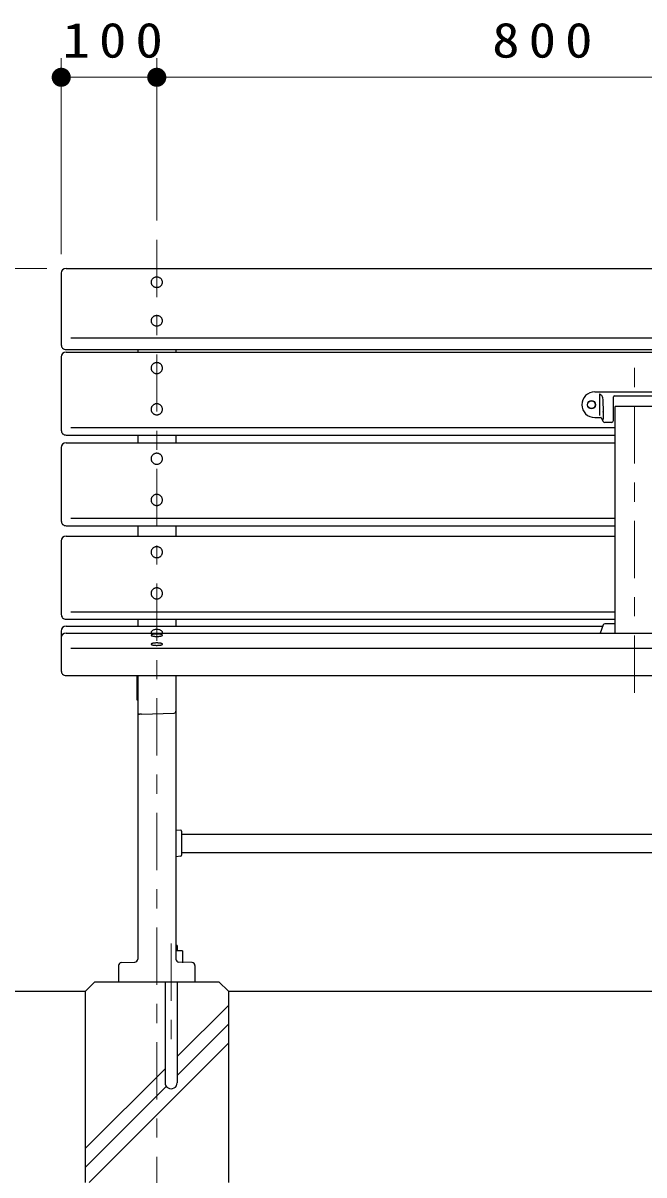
# Model space of a CAD drawing. Units: millimetres on the paper, scale 1:20. Extents: x -365 to 0, y 0 to 257.
# Drawn here: x -306.8 to -274.3, y 96.3 to 156.6 of the extents above; entities that cross this region are included whole.
import ezdxf

# ---------------------------------------------------------------- set-up
doc = ezdxf.new("R2010")
doc.units = ezdxf.units.MM
doc.linetypes.add('USER2', pattern=[6, 3, -1, 1, -1])
doc.layers.add('LY_1', color=7, linetype='Continuous', lineweight=25)
doc.styles.add('ＭＳ ゴシック', font='')
doc.styles.get('ＭＳ ゴシック').set_extended_font_data('MS Gothic')

# ---------------------------------------------------------------- blocks, each defined once
blk = doc.blocks.new('filled_dot')
at = {"color": 0, "linetype": 'Continuous', "lineweight": -2, "const_width": 1.25}
blk.add_lwpolyline([(-0.625, 0, 1), (0.625, 0, 1)], format="xyb", close=True, dxfattribs=at)

msp = doc.modelspace()

# ---------------------------------------------------------------- linework, layer by layer
at = {"layer": 'LY_1', "lineweight": 13}
for p, q in [((-304.846, 144.526), (-304.846, 154.776)), ((-299.846, 146.276), (-299.846, 154.776)), ((-304.846, 153.776), (-299.846, 153.776)), ((-299.846, 153.776), (-259.846, 153.776)), ((-305.596, 143.776), (-331.88, 143.776)), ((-298.779, 102.518), (-296.096, 105.201)), ((-298.779, 101.528), (-296.096, 104.211)), ((-303.382, 95.935), (-296.096, 103.221)), ((-303.596, 97.701), (-299.413, 101.883)), ((-303.596, 96.711), (-299.349, 100.958))]:
    msp.add_line(p, q, dxfattribs=at)
at = {"layer": 'LY_1', "linetype": 'USER2', "lineweight": 13}
for p, q in [((-299.846, 145.276), (-299.846, 89.435)), ((-274.846, 121.564), (-274.846, 139.462)), ((-299.096, 108.435), (-299.096, 103.435))]:
    msp.add_line(p, q, dxfattribs=at)
at = {"layer": 'LY_1'}
for p, q in [((-304.846, 143.526), (-304.846, 139.773)), ((-304.596, 143.776), (-215.096, 143.776)), ((-304.346, 140.137), (-215.346, 140.137)), ((-304.596, 139.523), (-215.096, 139.523)), ((-304.596, 139.393), (-215.096, 139.393)), ((-300.846, 139.523), (-300.846, 139.393)), ((-298.846, 139.523), (-298.846, 139.393)), ((-304.846, 139.143), (-304.846, 135.3)), ((-276.921, 137.315), (-273.846, 137.315)), ((-276.678, 137.204), (-276.678, 136.066)), ((-275.942, 135.815), (-275.942, 137.058)), ((-275.892, 137.108), (-273.846, 137.108)), ((-276.482, 136.29), (-276.482, 135.873)), ((-273.846, 136.545), (-275.846, 136.545)), ((-275.846, 124.689), (-275.846, 136.545)), ((-276.921, 135.965), (-276.606, 135.965)), ((-276.584, 135.952), (-276.487, 135.768)), ((-276.042, 135.715), (-276.399, 135.715)), ((-304.346, 135.44), (-275.846, 135.44)), ((-304.596, 135.05), (-275.846, 135.05)), ((-304.596, 134.647), (-275.846, 134.647)), ((-300.846, 135.05), (-300.846, 134.647)), ((-298.846, 135.05), (-298.846, 134.647)), ((-304.846, 134.397), (-304.846, 130.554)), ((-304.596, 130.304), (-275.846, 130.304)), ((-304.346, 130.694), (-275.846, 130.694)), ((-300.846, 130.304), (-300.846, 129.758)), ((-298.846, 130.304), (-298.846, 129.758)), ((-304.596, 129.758), (-275.846, 129.758)), ((-304.846, 129.508), (-304.846, 125.665)), ((-304.596, 125.415), (-275.846, 125.415)), ((-304.346, 125.805), (-275.846, 125.805)), ((-300.846, 125.415), (-300.846, 125.045)), ((-298.846, 125.415), (-298.846, 125.045)), ((-304.596, 125.045), (-276.508, 125.045)), ((-276.484, 125.11), (-276.644, 124.689)), ((-275.846, 125.175), (-276.39, 125.175)), ((-304.846, 124.795), (-304.846, 122.709)), ((-304.596, 124.689), (-215.096, 124.689)), ((-304.346, 123.898), (-215.346, 123.898)), ((-304.596, 122.459), (-215.096, 122.459)), ((-300.896, 122.459), (-300.896, 121.185)), ((-300.846, 122.459), (-300.846, 107.619)), ((-298.846, 122.459), (-298.846, 107.619)), ((-300.896, 121.185), (-300.846, 121.183)), ((-300.646, 120.435), (-300.75, 120.439)), ((-300.646, 120.435), (-298.942, 120.503)), ((-298.846, 114.391), (-298.591, 114.364)), ((-298.546, 114.315), (-298.546, 113.055)), ((-298.546, 114.162), (-260.846, 114.162)), ((-298.591, 113.005), (-298.846, 112.978)), ((-298.546, 113.207), (-260.846, 113.207)), ((-298.778, 108.333), (-298.846, 108.333)), ((-298.491, 108.05), (-298.846, 108.05)), ((-298.778, 108.333), (-298.778, 108.05)), ((-298.491, 108.05), (-298.491, 107.435)), ((-301.702, 107.44), (-300.99, 107.469)), ((-297.99, 107.44), (-298.702, 107.469)), ((-301.846, 107.29), (-301.846, 106.435)), ((-297.846, 107.29), (-297.846, 106.435)), ((-303.096, 106.434), (-303.596, 105.934)), ((-303.096, 106.435), (-296.596, 106.435)), ((-299.413, 106.435), (-299.413, 101.151)), ((-298.778, 106.435), (-298.778, 101.151)), ((-296.596, 106.435), (-296.096, 105.935)), ((-310.88, 105.935), (-303.596, 105.935)), ((-303.596, 105.935), (-303.596, 95.935)), ((-296.096, 105.935), (-211.096, 105.935)), ((-296.096, 105.935), (-296.096, 95.935))]:
    msp.add_line(p, q, dxfattribs=at)
for points in [[(-299.546, 143.05), (-299.547, 143.073), (-299.55, 143.096), (-299.556, 143.119), (-299.564, 143.142), (-299.574, 143.163), (-299.586, 143.184), (-299.6, 143.204), (-299.616, 143.223), (-299.634, 143.24), (-299.653, 143.256), (-299.674, 143.27), (-299.696, 143.283), (-299.719, 143.293), (-299.743, 143.302), (-299.768, 143.309), (-299.794, 143.315), (-299.82, 143.318), (-299.846, 143.319), (-299.872, 143.318), (-299.898, 143.315), (-299.924, 143.309), (-299.949, 143.302), (-299.973, 143.293), (-299.996, 143.283), (-300.018, 143.27), (-300.039, 143.256), (-300.058, 143.24), (-300.076, 143.223), (-300.092, 143.204), (-300.106, 143.184), (-300.118, 143.163), (-300.128, 143.142), (-300.136, 143.119), (-300.141, 143.096), (-300.145, 143.073), (-300.146, 143.05), (-300.145, 143.026), (-300.141, 143.003), (-300.136, 142.98), (-300.128, 142.958), (-300.118, 142.936), (-300.106, 142.915), (-300.092, 142.895), (-300.076, 142.877), (-300.058, 142.86), (-300.039, 142.844), (-300.018, 142.829), (-299.996, 142.817), (-299.973, 142.806), (-299.949, 142.797), (-299.924, 142.79), (-299.898, 142.785), (-299.872, 142.782), (-299.846, 142.781), (-299.82, 142.782), (-299.794, 142.785), (-299.768, 142.79), (-299.743, 142.797), (-299.719, 142.806), (-299.696, 142.817), (-299.674, 142.829), (-299.653, 142.844), (-299.634, 142.86), (-299.616, 142.877), (-299.6, 142.895), (-299.586, 142.915), (-299.574, 142.936), (-299.564, 142.958), (-299.556, 142.98), (-299.55, 143.003), (-299.547, 143.026)], [(-299.546, 141.033), (-299.547, 141.057), (-299.55, 141.08), (-299.556, 141.103), (-299.564, 141.125), (-299.574, 141.147), (-299.586, 141.168), (-299.6, 141.187), (-299.616, 141.206), (-299.634, 141.223), (-299.653, 141.239), (-299.674, 141.253), (-299.696, 141.266), (-299.719, 141.277), (-299.743, 141.286), (-299.768, 141.293), (-299.794, 141.298), (-299.82, 141.301), (-299.846, 141.302), (-299.872, 141.301), (-299.898, 141.298), (-299.924, 141.293), (-299.949, 141.286), (-299.973, 141.277), (-299.996, 141.266), (-300.018, 141.253), (-300.039, 141.239), (-300.058, 141.223), (-300.076, 141.206), (-300.092, 141.187), (-300.106, 141.168), (-300.118, 141.147), (-300.128, 141.125), (-300.136, 141.103), (-300.141, 141.08), (-300.145, 141.057), (-300.146, 141.033), (-300.145, 141.01), (-300.141, 140.986), (-300.136, 140.964), (-300.128, 140.941), (-300.118, 140.919), (-300.106, 140.899), (-300.092, 140.879), (-300.076, 140.86), (-300.058, 140.843), (-300.039, 140.827), (-300.018, 140.813), (-299.996, 140.8), (-299.973, 140.789), (-299.949, 140.78), (-299.924, 140.773), (-299.898, 140.768), (-299.872, 140.765), (-299.846, 140.764), (-299.82, 140.765), (-299.794, 140.768), (-299.768, 140.773), (-299.743, 140.78), (-299.719, 140.789), (-299.696, 140.8), (-299.674, 140.813), (-299.653, 140.827), (-299.634, 140.843), (-299.616, 140.86), (-299.6, 140.879), (-299.586, 140.899), (-299.574, 140.919), (-299.564, 140.941), (-299.556, 140.964), (-299.55, 140.986), (-299.547, 141.01)], [(-299.546, 138.556), (-299.547, 138.581), (-299.55, 138.606), (-299.556, 138.63), (-299.564, 138.654), (-299.574, 138.678), (-299.586, 138.7), (-299.6, 138.721), (-299.616, 138.741), (-299.634, 138.759), (-299.653, 138.776), (-299.674, 138.792), (-299.696, 138.805), (-299.719, 138.817), (-299.743, 138.826), (-299.768, 138.834), (-299.794, 138.839), (-299.82, 138.843), (-299.846, 138.844), (-299.872, 138.843), (-299.898, 138.839), (-299.924, 138.834), (-299.949, 138.826), (-299.973, 138.817), (-299.996, 138.805), (-300.018, 138.792), (-300.039, 138.776), (-300.058, 138.759), (-300.076, 138.741), (-300.092, 138.721), (-300.106, 138.7), (-300.118, 138.678), (-300.128, 138.654), (-300.136, 138.63), (-300.141, 138.606), (-300.145, 138.581), (-300.146, 138.556), (-300.145, 138.531), (-300.141, 138.506), (-300.136, 138.482), (-300.128, 138.458), (-300.118, 138.434), (-300.106, 138.412), (-300.092, 138.391), (-300.076, 138.371), (-300.058, 138.353), (-300.039, 138.336), (-300.018, 138.32), (-299.996, 138.307), (-299.973, 138.295), (-299.949, 138.286), (-299.924, 138.278), (-299.898, 138.273), (-299.872, 138.269), (-299.846, 138.268), (-299.82, 138.269), (-299.794, 138.273), (-299.768, 138.278), (-299.743, 138.286), (-299.719, 138.295), (-299.696, 138.307), (-299.674, 138.32), (-299.653, 138.336), (-299.634, 138.353), (-299.616, 138.371), (-299.6, 138.391), (-299.586, 138.412), (-299.574, 138.434), (-299.564, 138.458), (-299.556, 138.482), (-299.55, 138.506), (-299.547, 138.531)], [(-299.546, 136.399), (-299.547, 136.424), (-299.55, 136.449), (-299.556, 136.473), (-299.564, 136.497), (-299.574, 136.52), (-299.586, 136.543), (-299.6, 136.564), (-299.616, 136.584), (-299.634, 136.602), (-299.653, 136.619), (-299.674, 136.634), (-299.696, 136.648), (-299.719, 136.659), (-299.743, 136.669), (-299.768, 136.677), (-299.794, 136.682), (-299.82, 136.685), (-299.846, 136.686), (-299.872, 136.685), (-299.898, 136.682), (-299.924, 136.677), (-299.949, 136.669), (-299.973, 136.659), (-299.996, 136.648), (-300.018, 136.634), (-300.039, 136.619), (-300.058, 136.602), (-300.076, 136.584), (-300.092, 136.564), (-300.106, 136.543), (-300.118, 136.52), (-300.128, 136.497), (-300.136, 136.473), (-300.141, 136.449), (-300.145, 136.424), (-300.146, 136.399), (-300.145, 136.374), (-300.141, 136.349), (-300.136, 136.324), (-300.128, 136.3), (-300.118, 136.277), (-300.106, 136.255), (-300.092, 136.234), (-300.076, 136.214), (-300.058, 136.195), (-300.039, 136.178), (-300.018, 136.163), (-299.996, 136.15), (-299.973, 136.138), (-299.949, 136.129), (-299.924, 136.121), (-299.898, 136.116), (-299.872, 136.112), (-299.846, 136.111), (-299.82, 136.112), (-299.794, 136.116), (-299.768, 136.121), (-299.743, 136.129), (-299.719, 136.138), (-299.696, 136.15), (-299.674, 136.163), (-299.653, 136.178), (-299.634, 136.195), (-299.616, 136.214), (-299.6, 136.234), (-299.586, 136.255), (-299.574, 136.277), (-299.564, 136.3), (-299.556, 136.324), (-299.55, 136.349), (-299.547, 136.374)], [(-299.546, 133.81), (-299.547, 133.835), (-299.55, 133.86), (-299.556, 133.885), (-299.564, 133.909), (-299.574, 133.932), (-299.586, 133.954), (-299.6, 133.975), (-299.616, 133.995), (-299.634, 134.014), (-299.653, 134.031), (-299.674, 134.046), (-299.696, 134.059), (-299.719, 134.071), (-299.743, 134.08), (-299.768, 134.088), (-299.794, 134.093), (-299.82, 134.097), (-299.846, 134.098), (-299.872, 134.097), (-299.898, 134.093), (-299.924, 134.088), (-299.949, 134.08), (-299.973, 134.071), (-299.996, 134.059), (-300.018, 134.046), (-300.039, 134.031), (-300.058, 134.014), (-300.076, 133.995), (-300.092, 133.975), (-300.106, 133.954), (-300.118, 133.932), (-300.128, 133.909), (-300.136, 133.885), (-300.141, 133.86), (-300.145, 133.835), (-300.146, 133.81), (-300.145, 133.785), (-300.141, 133.76), (-300.136, 133.736), (-300.128, 133.712), (-300.118, 133.689), (-300.106, 133.666), (-300.092, 133.645), (-300.076, 133.625), (-300.058, 133.607), (-300.039, 133.59), (-300.018, 133.575), (-299.996, 133.561), (-299.973, 133.55), (-299.949, 133.54), (-299.924, 133.532), (-299.898, 133.527), (-299.872, 133.524), (-299.846, 133.523), (-299.82, 133.524), (-299.794, 133.527), (-299.768, 133.532), (-299.743, 133.54), (-299.719, 133.55), (-299.696, 133.561), (-299.674, 133.575), (-299.653, 133.59), (-299.634, 133.607), (-299.616, 133.625), (-299.6, 133.645), (-299.586, 133.666), (-299.574, 133.689), (-299.564, 133.712), (-299.556, 133.736), (-299.55, 133.76), (-299.547, 133.785)], [(-299.546, 131.653), (-299.547, 131.678), (-299.55, 131.703), (-299.556, 131.727), (-299.564, 131.751), (-299.574, 131.775), (-299.586, 131.797), (-299.6, 131.818), (-299.616, 131.838), (-299.634, 131.856), (-299.653, 131.873), (-299.674, 131.889), (-299.696, 131.902), (-299.719, 131.914), (-299.743, 131.923), (-299.768, 131.931), (-299.794, 131.936), (-299.82, 131.939), (-299.846, 131.941), (-299.872, 131.939), (-299.898, 131.936), (-299.924, 131.931), (-299.949, 131.923), (-299.973, 131.914), (-299.996, 131.902), (-300.018, 131.889), (-300.039, 131.873), (-300.058, 131.856), (-300.076, 131.838), (-300.092, 131.818), (-300.106, 131.797), (-300.118, 131.775), (-300.128, 131.751), (-300.136, 131.727), (-300.141, 131.703), (-300.145, 131.678), (-300.146, 131.653), (-300.145, 131.628), (-300.141, 131.603), (-300.136, 131.579), (-300.128, 131.555), (-300.118, 131.531), (-300.106, 131.509), (-300.092, 131.488), (-300.076, 131.468), (-300.058, 131.45), (-300.039, 131.433), (-300.018, 131.417), (-299.996, 131.404), (-299.973, 131.392), (-299.949, 131.383), (-299.924, 131.375), (-299.898, 131.37), (-299.872, 131.366), (-299.846, 131.365), (-299.82, 131.366), (-299.794, 131.37), (-299.768, 131.375), (-299.743, 131.383), (-299.719, 131.392), (-299.696, 131.404), (-299.674, 131.417), (-299.653, 131.433), (-299.634, 131.45), (-299.616, 131.468), (-299.6, 131.488), (-299.586, 131.509), (-299.574, 131.531), (-299.564, 131.555), (-299.556, 131.579), (-299.55, 131.603), (-299.547, 131.628)], [(-299.546, 128.921), (-299.547, 128.946), (-299.55, 128.97), (-299.556, 128.995), (-299.564, 129.019), (-299.574, 129.042), (-299.586, 129.064), (-299.6, 129.085), (-299.616, 129.105), (-299.634, 129.124), (-299.653, 129.141), (-299.674, 129.156), (-299.696, 129.17), (-299.719, 129.181), (-299.743, 129.191), (-299.768, 129.198), (-299.794, 129.204), (-299.82, 129.207), (-299.846, 129.208), (-299.872, 129.207), (-299.898, 129.204), (-299.924, 129.198), (-299.949, 129.191), (-299.973, 129.181), (-299.996, 129.17), (-300.018, 129.156), (-300.039, 129.141), (-300.058, 129.124), (-300.076, 129.105), (-300.092, 129.085), (-300.106, 129.064), (-300.118, 129.042), (-300.128, 129.019), (-300.136, 128.995), (-300.141, 128.97), (-300.145, 128.946), (-300.146, 128.921), (-300.145, 128.895), (-300.141, 128.871), (-300.136, 128.846), (-300.128, 128.822), (-300.118, 128.799), (-300.106, 128.777), (-300.092, 128.756), (-300.076, 128.736), (-300.058, 128.717), (-300.039, 128.7), (-300.018, 128.685), (-299.996, 128.671), (-299.973, 128.66), (-299.949, 128.65), (-299.924, 128.643), (-299.898, 128.637), (-299.872, 128.634), (-299.846, 128.633), (-299.82, 128.634), (-299.794, 128.637), (-299.768, 128.643), (-299.743, 128.65), (-299.719, 128.66), (-299.696, 128.671), (-299.674, 128.685), (-299.653, 128.7), (-299.634, 128.717), (-299.616, 128.736), (-299.6, 128.756), (-299.586, 128.777), (-299.574, 128.799), (-299.564, 128.822), (-299.556, 128.846), (-299.55, 128.871), (-299.547, 128.895)], [(-299.546, 126.763), (-299.547, 126.788), (-299.55, 126.813), (-299.556, 126.838), (-299.564, 126.862), (-299.574, 126.885), (-299.586, 126.907), (-299.6, 126.928), (-299.616, 126.948), (-299.634, 126.967), (-299.653, 126.984), (-299.674, 126.999), (-299.696, 127.012), (-299.719, 127.024), (-299.743, 127.034), (-299.768, 127.041), (-299.794, 127.047), (-299.82, 127.05), (-299.846, 127.051), (-299.872, 127.05), (-299.898, 127.047), (-299.924, 127.041), (-299.949, 127.034), (-299.973, 127.024), (-299.996, 127.012), (-300.018, 126.999), (-300.039, 126.984), (-300.058, 126.967), (-300.076, 126.948), (-300.092, 126.928), (-300.106, 126.907), (-300.118, 126.885), (-300.128, 126.862), (-300.136, 126.838), (-300.141, 126.813), (-300.145, 126.788), (-300.146, 126.763), (-300.145, 126.738), (-300.141, 126.713), (-300.136, 126.689), (-300.128, 126.665), (-300.118, 126.642), (-300.106, 126.619), (-300.092, 126.598), (-300.076, 126.578), (-300.058, 126.56), (-300.039, 126.543), (-300.018, 126.528), (-299.996, 126.514), (-299.973, 126.503), (-299.949, 126.493), (-299.924, 126.485), (-299.898, 126.48), (-299.872, 126.477), (-299.846, 126.476), (-299.82, 126.477), (-299.794, 126.48), (-299.768, 126.485), (-299.743, 126.493), (-299.719, 126.503), (-299.696, 126.514), (-299.674, 126.528), (-299.653, 126.543), (-299.634, 126.56), (-299.616, 126.578), (-299.6, 126.598), (-299.586, 126.619), (-299.574, 126.642), (-299.564, 126.665), (-299.556, 126.689), (-299.55, 126.713), (-299.547, 126.738)], [(-299.546, 124.574), (-299.547, 124.579), (-299.55, 124.585), (-299.556, 124.59), (-299.564, 124.595), (-299.574, 124.6), (-299.586, 124.605), (-299.6, 124.61), (-299.616, 124.614), (-299.634, 124.618), (-299.653, 124.622), (-299.674, 124.625), (-299.696, 124.628), (-299.719, 124.63), (-299.743, 124.632), (-299.768, 124.634), (-299.794, 124.635), (-299.82, 124.636), (-299.846, 124.636), (-299.872, 124.636), (-299.898, 124.635), (-299.924, 124.634), (-299.949, 124.632), (-299.973, 124.63), (-299.996, 124.628), (-300.018, 124.625), (-300.039, 124.622), (-300.058, 124.618), (-300.076, 124.614), (-300.092, 124.61), (-300.106, 124.605), (-300.118, 124.6), (-300.128, 124.595), (-300.136, 124.59), (-300.141, 124.585), (-300.145, 124.579), (-300.146, 124.574), (-300.145, 124.568), (-300.141, 124.563), (-300.136, 124.558), (-300.128, 124.552), (-300.118, 124.547), (-300.106, 124.543), (-300.092, 124.538), (-300.076, 124.534), (-300.058, 124.53), (-300.039, 124.526), (-300.018, 124.523), (-299.996, 124.52), (-299.973, 124.517), (-299.949, 124.515), (-299.924, 124.513), (-299.898, 124.512), (-299.872, 124.512), (-299.846, 124.511), (-299.82, 124.512), (-299.794, 124.512), (-299.768, 124.513), (-299.743, 124.515), (-299.719, 124.517), (-299.696, 124.52), (-299.674, 124.523), (-299.653, 124.526), (-299.634, 124.53), (-299.616, 124.534), (-299.6, 124.538), (-299.586, 124.543), (-299.574, 124.547), (-299.564, 124.552), (-299.556, 124.558), (-299.55, 124.563), (-299.547, 124.568)], [(-299.546, 124.106), (-299.547, 124.111), (-299.55, 124.117), (-299.556, 124.122), (-299.564, 124.127), (-299.574, 124.132), (-299.586, 124.137), (-299.6, 124.142), (-299.616, 124.146), (-299.634, 124.15), (-299.653, 124.154), (-299.674, 124.157), (-299.696, 124.16), (-299.719, 124.162), (-299.743, 124.165), (-299.768, 124.166), (-299.794, 124.167), (-299.82, 124.168), (-299.846, 124.168), (-299.872, 124.168), (-299.898, 124.167), (-299.924, 124.166), (-299.949, 124.165), (-299.973, 124.162), (-299.996, 124.16), (-300.018, 124.157), (-300.039, 124.154), (-300.058, 124.15), (-300.076, 124.146), (-300.092, 124.142), (-300.106, 124.137), (-300.118, 124.132), (-300.128, 124.127), (-300.136, 124.122), (-300.141, 124.117), (-300.145, 124.111), (-300.146, 124.106), (-300.145, 124.1), (-300.141, 124.095), (-300.136, 124.09), (-300.128, 124.085), (-300.118, 124.08), (-300.106, 124.075), (-300.092, 124.07), (-300.076, 124.066), (-300.058, 124.062), (-300.039, 124.058), (-300.018, 124.055), (-299.996, 124.052), (-299.973, 124.049), (-299.949, 124.047), (-299.924, 124.046), (-299.898, 124.045), (-299.872, 124.044), (-299.846, 124.044), (-299.82, 124.044), (-299.794, 124.045), (-299.768, 124.046), (-299.743, 124.047), (-299.719, 124.049), (-299.696, 124.052), (-299.674, 124.055), (-299.653, 124.058), (-299.634, 124.062), (-299.616, 124.066), (-299.6, 124.07), (-299.586, 124.075), (-299.574, 124.08), (-299.564, 124.085), (-299.556, 124.09), (-299.55, 124.095), (-299.547, 124.1)]]:
    msp.add_lwpolyline(points, close=True, dxfattribs=at)
for points in [[(-276.678, 137.204), (-276.64, 137.185), (-276.605, 137.162), (-276.575, 137.135), (-276.55, 137.103), (-276.533, 137.066), (-276.521, 137.024), (-276.513, 136.975), (-276.507, 136.919), (-276.502, 136.85), (-276.498, 136.774), (-276.494, 136.694), (-276.491, 136.613), (-276.489, 136.533), (-276.487, 136.457), (-276.485, 136.388), (-276.484, 136.33), (-276.483, 136.285), (-276.482, 136.255), (-276.482, 136.244), (-276.482, 136.255), (-276.482, 136.29)], [(-299.552, 124.689), (-299.547, 124.709), (-299.547, 124.73), (-299.552, 124.751), (-299.564, 124.771), (-299.58, 124.79), (-299.601, 124.808), (-299.627, 124.824), (-299.658, 124.839), (-299.691, 124.851), (-299.728, 124.86), (-299.766, 124.867), (-299.807, 124.871), (-299.847, 124.873), (-299.888, 124.871), (-299.928, 124.867), (-299.967, 124.86), (-300.003, 124.85), (-300.037, 124.838), (-300.066, 124.823), (-300.092, 124.807), (-300.113, 124.789), (-300.129, 124.77), (-300.14, 124.749), (-300.145, 124.729), (-300.145, 124.709), (-300.14, 124.689)]]:
    msp.add_lwpolyline(points, dxfattribs=at)
at = {"layer": 'LY_1', "lineweight": 13}
msp.add_circle((-277.096, 136.64), 0.225, dxfattribs=at)
at = {"layer": 'LY_1'}
msp.add_circle((-277.096, 136.64), 0.2, dxfattribs=at)
for centre, radius, start, end in [((-304.596, 143.526), 0.25, 89.99998, 179.99996), ((-304.596, 139.773), 0.25, 179.99998, 270.00002), ((-304.596, 139.143), 0.25, 89.99998, 179.99996), ((-276.921, 136.64), 0.675, 90, 270), ((-275.892, 137.058), 0.05, 90, 180), ((-276.606, 135.94), 0.025, 27.86749, 90), ((-276.399, 135.815), 0.1, 207.86749, 270), ((-276.042, 135.815), 0.1, 270, 0), ((-304.596, 135.3), 0.25, 179.99998, 270.00002), ((-304.596, 134.397), 0.25, 89.99998, 179.99996), ((-304.596, 130.554), 0.25, 179.99998, 270.00002), ((-304.596, 129.508), 0.25, 89.99998, 179.99996), ((-304.596, 125.665), 0.25, 179.99998, 270.00002), ((-304.596, 124.795), 0.25, 89.99998, 179.99996), ((-276.39, 125.075), 0.1, 90, 159.20314), ((-304.596, 124.439), 0.25, 89.99998, 179.99996), ((-304.596, 122.709), 0.25, 179.99998, 270.00002), ((-298.946, 120.603), 0.1, 272.29054, 359.99996), ((-300.746, 120.539), 0.1, 179.99992, 267.70932), ((-298.596, 114.315), 0.05, 0, 83.99099), ((-298.596, 113.055), 0.05, 276.009, 0), ((-301.696, 107.29), 0.15, 92.29005, 179.99996), ((-300.996, 107.619), 0.15, 272.29, 0), ((-298.696, 107.619), 0.15, 179.99996, 267.70997), ((-297.996, 107.29), 0.15, 0, 87.70991), ((-299.096, 101.151), 0.318, 179.99998, 0)]:
    msp.add_arc(centre, radius, start, end, dxfattribs=at)

# ---------------------------------------------------------------- block references
at = {"layer": 'LY_1', "lineweight": 13, "xscale": 0.4, "yscale": 0.4}
msp.add_blockref('filled_dot', (-304.846, 153.776), dxfattribs=at)
at = {"layer": 'LY_1', "lineweight": 13, "xscale": 0.4, "yscale": 0.4, "rotation": 180}
msp.add_blockref('filled_dot', (-299.846, 153.776), dxfattribs=at)

# ---------------------------------------------------------------- texts
at = {"layer": 'LY_1', "char_height": 1.833, "attachment_point": 8, "style": 'ＭＳ ゴシック'}
for s, insert in [('\\T1.33;\\W1.15;100', (-301.917, 154.776)), ('\\T1.33;\\W1.15;800', (-279.429, 154.776))]:
    msp.add_mtext(s, dxfattribs=dict(at, insert=insert))

doc.saveas('drawing.dxf')
